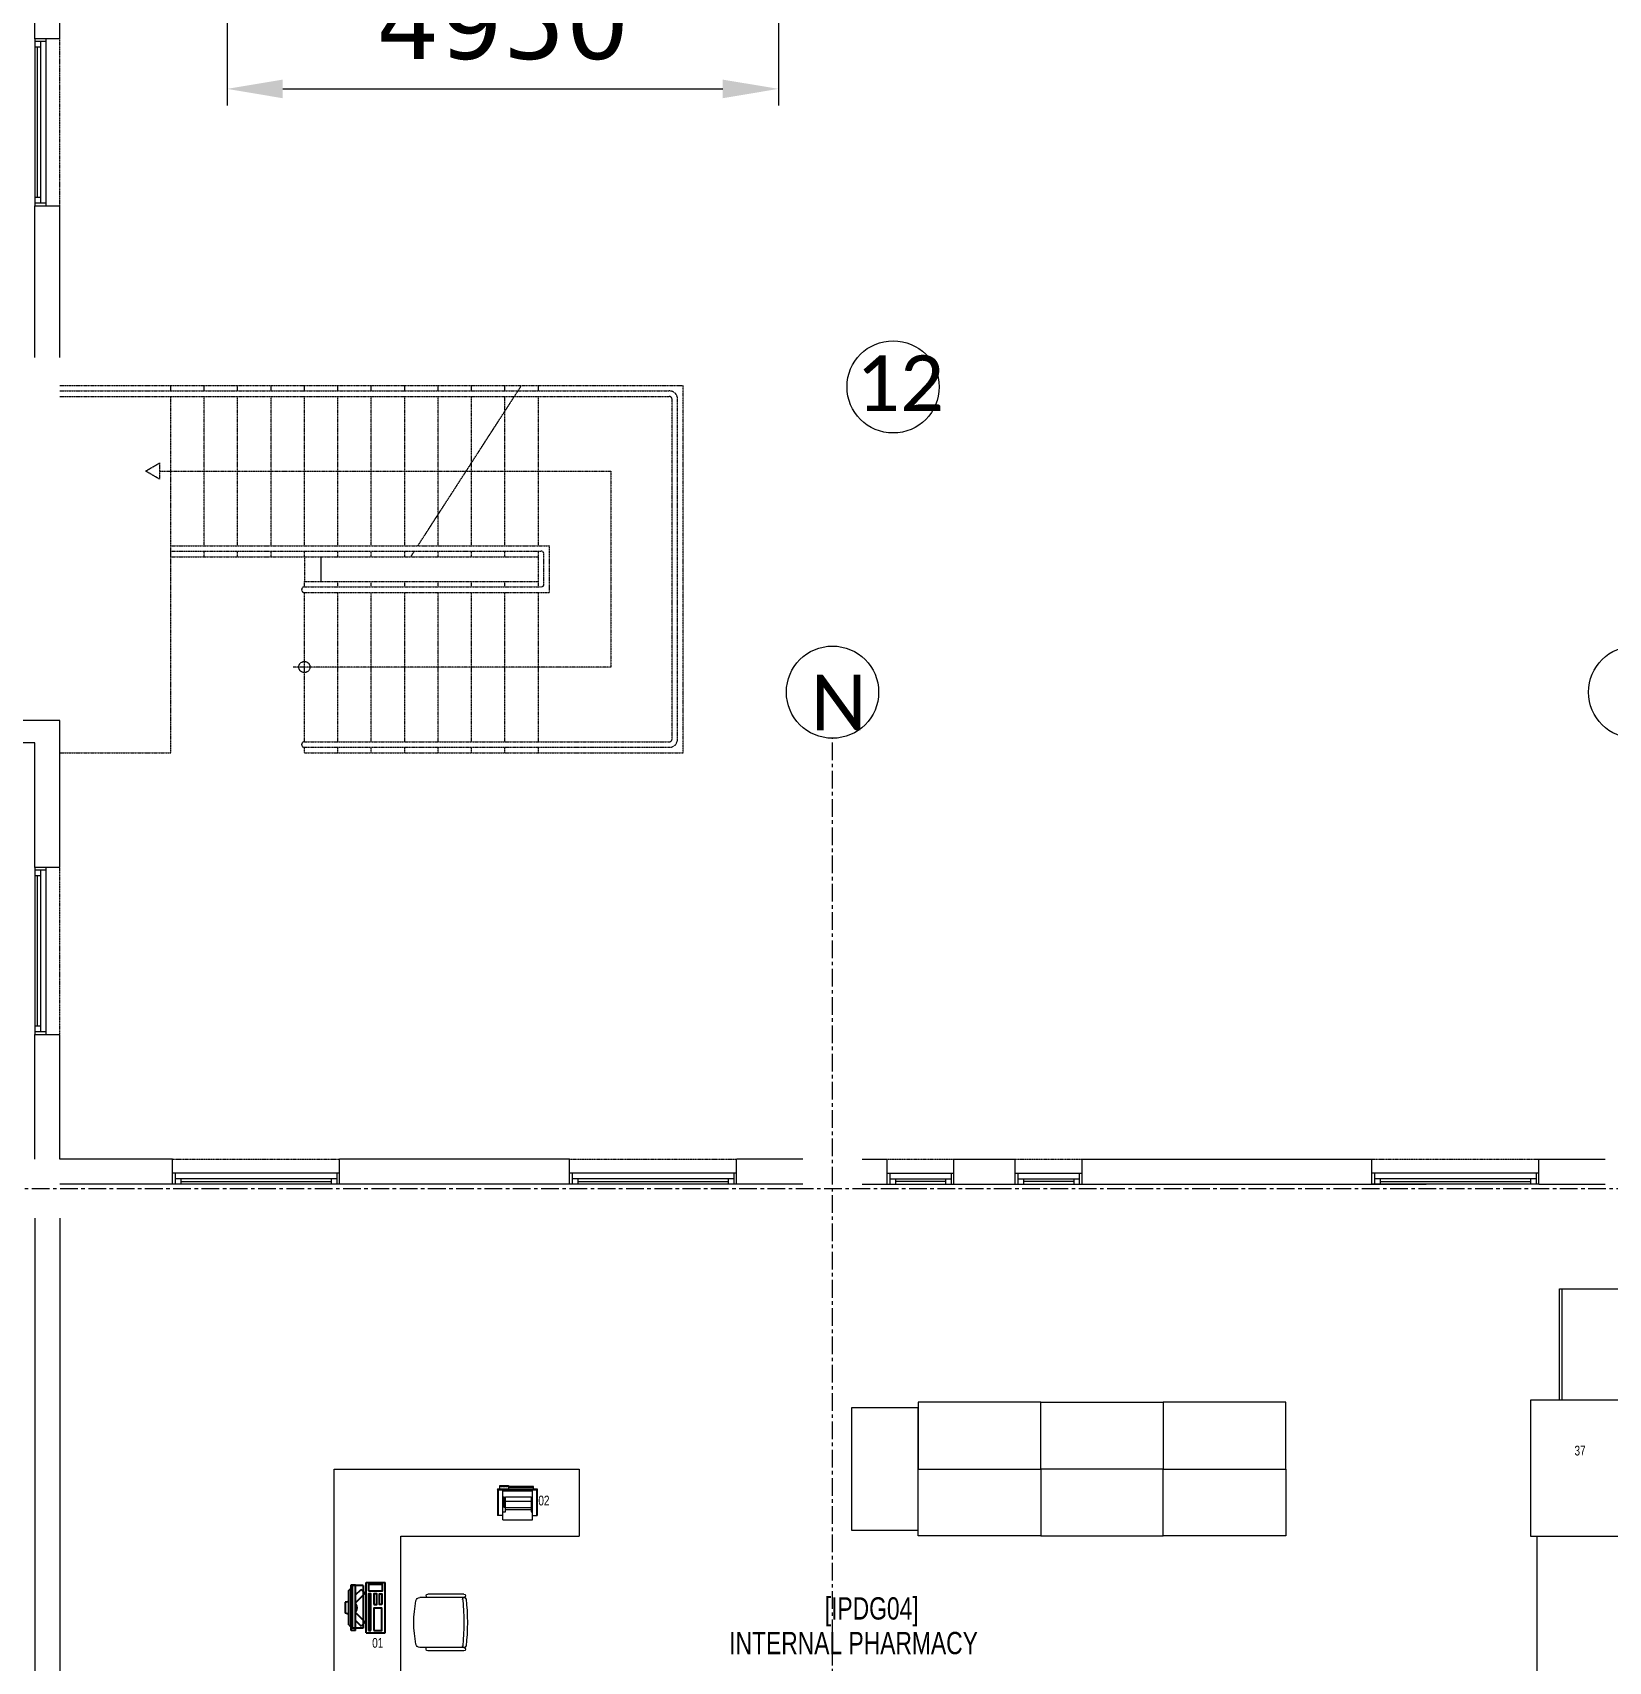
# Model space of a CAD drawing. Header units: millimetres. Extents: x 26027 to 581921, y 7230 to 233891.
# Drawn here: x 538969 to 553113, y 138102 to 152726 of the extents above; entities that cross this region are included whole.
import ezdxf

# ---------------------------------------------------------------- set-up
doc = ezdxf.new("R2010")
doc.units = ezdxf.units.MM
doc.header["$LTSCALE"] = 5
doc.linetypes.add('CENTER', pattern=[50.8, 31.75, -6.35, 6.35, -6.35])
doc.linetypes.add('HIDDEN2', pattern=[0.1875, 0.125, -0.0625])
for name, color, linetype, lineweight in [('72_EGR_BASE_TEXT', 7, 'Continuous', 5), ('Aluminum', 7, 'Continuous', 5), ('AxisBalloons_2', 7, 'Continuous', 0), ('Dims', 6, 'Continuous', 5), ('Medical Equipment and Furniture', 163, 'Continuous', 0), ('Medical Equipment and Furniture1', 163, 'Continuous', 5), ('Proj', 7, 'HIDDEN2', 5), ('Text', 9, 'Continuous', 5), ('Tiles', 252, 'Continuous', 5), ('Walls', 32, 'Continuous', 5)]:
    doc.layers.add(name, color=color, linetype=linetype, lineweight=lineweight)
doc.layers.add('axes', color=9, linetype='Continuous')
doc.layers.add('GE-ARCHITECTURAL_ELEMENTS', color=8, linetype='Continuous')
doc.styles.add('Dimension', font='verdana.ttf')
doc.styles.get("Standard").update_dxf_attribs({"font": 'calibri.ttf'})
doc.styles.add('X3G_ENTITY_257CFD', font='swisscl.ttf', dxfattribs={"height": 200})
doc.styles.add('X3G_ENTITY_2587EA', font='swisscl.ttf', dxfattribs={"height": 200})
doc.dimstyles.new('D500', dxfattribs={"dimtxt": 650, "dimasz": 500, "dimexe": 150, "dimexo": 100, "dimgap": 250, "dimtad": 1, "dimdec": 0, "dimtxsty": 'Dimension', "dimcen": 100, "dimdle": 150, "dimclrd": 250, "dimclre": 250, "dimclrt": 7, "dimadec": 0, "dimazin": 0, "dimtfac": 1, "dimtdec": 0, "dimtmove": 0, "dimatfit": 3, "dimfxl": 1, "dimlwd": 5, "dimlwe": 5, "dimarcsym": 0})

# ---------------------------------------------------------------- blocks, each defined once
blk = doc.blocks.new('GF21016-P')
at = {"color": 0, "extrusion": (-1.24384e-09, -1.20261e-09, -1)}
for p, q in [((-0.017, 0.018), (-0.017, 0.343)), ((-0.002, 0.358), (0.013, 0.358)), ((0.013, 0.018), (0.013, 0.414)), ((0.463, 0.018), (0.463, 0.414)), ((0.478, 0.358), (0.463, 0.358)), ((0.493, 0.018), (0.493, 0.343)), ((0.478, 0.003), (0.478, 0.003))]:
    blk.add_line(p, q, dxfattribs=at)
for centre, radius, start, end in [((-0.048, 0.414), 0.035, 0, 80.6557), ((-0.238, -0.536), 1.004, 78.7568, 101.2432), ((-0.428, 0.414), 0.035, 99.3443, 180), ((0.002, 0.343), 0.015, 0, 90), ((-0.478, 0.343), 0.015, 90, 180), ((0.002, 0.018), 0.015, 270, 0), ((0.002, 0.018), 0.015, 180, 270), ((-0.028, 0.015), 0.015, 284.3864, 95.5209), ((-0.238, 1.873), 1.886, 263.5119, 276.4881), ((-0.238, 1.893), 1.875, 263.6341, 276.3659), ((-0.447, 0.015), 0.015, 84.4791, 255.6136), ((-0.478, 0.018), 0.015, 270, 0), ((-0.478, 0.018), 0.015, 180, 270)]:
    blk.add_arc(centre, radius, start, end, dxfattribs=at)
blk = doc.blocks.new('ITPPLT2C-P')
at = {"color": 0}
for p, q in [((0, 0), (0, -0.226)), ((0.025, 0), (0, 0)), ((0.014, 0), (0.014, -0.226)), ((0.025, 0), (0.014, 0)), ((0.023, 0.032), (0.262, 0.032)), ((0.03, 0.026), (0.023, 0.032)), ((0.023, 0), (0.023, 0.032)), ((0.025, -0.226), (0.025, 0)), ((0.03, -0.318), (0.03, 0.026)), ((0.03, 0.026), (0.262, 0.026)), ((0.262, -0.01), (0.262, 0.032)), ((0.04, -0.277), (0.04, -0.01)), ((0.3, -0.01), (0.04, -0.01)), ((0.094, -0.251), (0.094, -0.022)), ((0.094, -0.022), (0.227, -0.022)), ((0.132, -0.251), (0.132, -0.022)), ((0.189, -0.251), (0.189, -0.022)), ((0.208, -0.251), (0.208, -0.022)), ((0.227, -0.022), (0.227, -0.01)), ((0.3, -0.277), (0.3, -0.01)), ((-0.009, -0.226), (0.027, -0.226)), ((-0.009, -0.226), (0.024, -0.226)), ((-0.009, -0.302), (-0.009, -0.226)), ((-0.009, -0.302), (-0.009, -0.226)), ((0, -0.226), (0.025, -0.226)), ((0.002, -0.249), (0.002, -0.233)), ((0.002, -0.233), (0.004, -0.233)), ((0.004, -0.249), (0.002, -0.249)), ((0.002, -0.272), (0.002, -0.256)), ((0.002, -0.256), (0.004, -0.256)), ((0.004, -0.272), (0.002, -0.272)), ((0.002, -0.295), (0.002, -0.279)), ((0.002, -0.279), (0.004, -0.279)), ((0.004, -0.233), (0.004, -0.249)), ((0.004, -0.256), (0.004, -0.272)), ((0.004, -0.279), (0.004, -0.295)), ((0.014, -0.226), (0.025, -0.226)), ((0.024, -0.226), (0.024, -0.302)), ((0.027, -0.226), (0.027, -0.302)), ((0.3, -0.277), (0.04, -0.277)), ((0.227, -0.251), (0.094, -0.251)), ((0.095, -0.27), (0.095, -0.264)), ((0.095, -0.264), (0.139, -0.264)), ((0.146, -0.27), (0.095, -0.27)), ((0.139, -0.258), (0.19, -0.258)), ((0.139, -0.264), (0.139, -0.258)), ((0.19, -0.264), (0.146, -0.264)), ((0.146, -0.264), (0.146, -0.27)), ((0.19, -0.258), (0.19, -0.264)), ((0.227, -0.277), (0.227, -0.251)), ((0.262, -0.277), (0.262, -0.325)), ((0.027, -0.302), (-0.009, -0.302)), ((0.024, -0.302), (-0.009, -0.302)), ((0.004, -0.295), (0.002, -0.295)), ((0.023, -0.325), (0.023, -0.302)), ((0.03, -0.318), (0.023, -0.325)), ((0.023, -0.325), (0.262, -0.325)), ((0.03, -0.318), (0.262, -0.318))]:
    blk.add_line(p, q, dxfattribs=at)
blk = doc.blocks.new('ITCWLS1-P')
at = {"layer": 'GE-ARCHITECTURAL_ELEMENTS'}
for p, q in [((-0.17, 0.45), (-0.17, 0)), ((-0.17, 0.45), (0, 0.45)), ((0, 0.45), (0, 0)), ((-0.325, 0.38, 0), (-0.305, 0.4, 0)), ((-0.325, 0.38, 0), (-0.325, 0.07, 0)), ((-0.265, 0.43, 0), (-0.305, 0.43, 0)), ((-0.305, 0.43, 0), (-0.305, 0.02, 0)), ((-0.197, 0.409), (-0.295, 0.409)), ((-0.295, 0.026), (-0.295, 0.409)), ((-0.265, 0.43, 0), (-0.265, 0.02, 0)), ((-0.197, 0.026), (-0.197, 0.409)), ((-0.15, 0.43), (-0.129, 0.43)), ((-0.129, 0.43), (-0.129, 0.409)), ((-0.35, 0.275), (-0.36, 0.275)), ((-0.36, 0.175), (-0.36, 0.275)), ((-0.35, 0.175), (-0.36, 0.175)), ((-0.325, 0.07, 0), (-0.305, 0.05, 0)), ((-0.305, 0.02, 0), (-0.265, 0.02, 0)), ((-0.197, 0.026), (-0.295, 0.026)), ((-0.17, 0), (0, 0))]:
    blk.add_line(p, q, dxfattribs=at)
at = {"layer": 'GE-ARCHITECTURAL_ELEMENTS', "extrusion": (2.48281e-10, 3.18408e-10, -1)}
for p, q in [((-0.265, 0.34), (-0.214, 0.39)), ((-0.265, 0.269), (-0.179, 0.355)), ((-0.179, 0.355), (-0.214, 0.39))]:
    blk.add_line(p, q, dxfattribs=at)
at = {"layer": 'GE-ARCHITECTURAL_ELEMENTS', "extrusion": (2.48281e-10, -3.18408e-10, -1)}
for p, q in [((-0.265, 0.181), (-0.179, 0.095)), ((-0.265, 0.11), (-0.214, 0.06)), ((-0.179, 0.095), (-0.214, 0.06))]:
    blk.add_line(p, q, dxfattribs=at)
at = {"layer": 'GE-ARCHITECTURAL_ELEMENTS'}
for points in [[(-0.129, 0.409), (-0.129, 0.1), (-0.15, 0.1), (-0.15, 0.43)], [(-0.15, 0.1), (-0.15, 0.1), (-0.15, 0.1), (-0.15, 0.1), (-0.15, 0.1), (-0.15, 0.1), (-0.15, 0.1), (-0.15, 0.1), (-0.15, 0.1)], [(-0.15, 0.1), (-0.15, 0.1), (-0.15, 0.1), (-0.15, 0.1), (-0.15, 0.1), (-0.15, 0.1), (-0.15, 0.1), (-0.15, 0.1), (-0.15, 0.1), (-0.15, 0.1), (-0.15, 0.1), (-0.15, 0.1), (-0.15, 0.1), (-0.15, 0.1), (-0.15, 0.1), (-0.15, 0.1), (-0.15, 0.1), (-0.15, 0.1)], [(-0.15, 0.1), (-0.15, 0.1), (-0.15, 0.1), (-0.15, 0.1), (-0.15, 0.1), (-0.15, 0.1), (-0.15, 0.1), (-0.15, 0.1), (-0.15, 0.1), (-0.15, 0.1)], [(-0.15, 0.1), (-0.15, 0.1), (-0.15, 0.1), (-0.15, 0.1), (-0.15, 0.1), (-0.15, 0.1), (-0.15, 0.1)], [(-0.15, 0.1), (-0.15, 0.1), (-0.15, 0.1), (-0.15, 0.1), (-0.15, 0.1), (-0.15, 0.1), (-0.15, 0.1), (-0.15, 0.1), (-0.15, 0.1), (-0.15, 0.1)], [(-0.15, 0.1), (-0.15, 0.1), (-0.15, 0.1), (-0.15, 0.1), (-0.15, 0.1), (-0.15, 0.1), (-0.15, 0.1), (-0.15, 0.1), (-0.15, 0.1), (-0.15, 0.1), (-0.15, 0.1), (-0.15, 0.1), (-0.15, 0.1), (-0.15, 0.1), (-0.15, 0.1)], [(-0.15, 0.1), (-0.15, 0.1), (-0.15, 0.1), (-0.15, 0.1), (-0.15, 0.1), (-0.15, 0.1), (-0.15, 0.1), (-0.15, 0.1), (-0.15, 0.1), (-0.15, 0.1)], [(-0.15, 0.1), (-0.15, 0.1), (-0.15, 0.1), (-0.15, 0.1), (-0.15, 0.1), (-0.15, 0.1), (-0.15, 0.1), (-0.15, 0.1), (-0.15, 0.1), (-0.15, 0.1)], [(-0.15, 0.1), (-0.15, 0.1), (-0.15, 0.1), (-0.15, 0.1), (-0.15, 0.1), (-0.15, 0.1), (-0.15, 0.1), (-0.15, 0.1), (-0.15, 0.1), (-0.15, 0.1), (-0.15, 0.1), (-0.15, 0.1), (-0.15, 0.1), (-0.15, 0.1), (-0.15, 0.1), (-0.15, 0.1), (-0.15, 0.1), (-0.15, 0.1), (-0.15, 0.1), (-0.15, 0.1), (-0.15, 0.1), (-0.15, 0.1), (-0.15, 0.1), (-0.15, 0.1), (-0.15, 0.1), (-0.15, 0.1), (-0.15, 0.1), (-0.15, 0.1), (-0.15, 0.1), (-0.15, 0.1), (-0.15, 0.1), (-0.15, 0.1), (-0.15, 0.1), (-0.15, 0.1), (-0.15, 0.1), (-0.15, 0.1), (-0.15, 0.1), (-0.15, 0.1), (-0.15, 0.1), (-0.15, 0.1), (-0.15, 0.1), (-0.15, 0.1), (-0.15, 0.1), (-0.15, 0.1), (-0.15, 0.1), (-0.15, 0.1), (-0.15, 0.1), (-0.15, 0.1), (-0.15, 0.1), (-0.15, 0.1), (-0.15, 0.1), (-0.15, 0.1), (-0.15, 0.1), (-0.15, 0.1)], [(-0.15, 0.1), (-0.15, 0.1), (-0.15, 0.1), (-0.15, 0.1), (-0.15, 0.1), (-0.15, 0.1), (-0.15, 0.1), (-0.15, 0.1), (-0.15, 0.1), (-0.15, 0.1), (-0.15, 0.1), (-0.15, 0.1), (-0.15, 0.1), (-0.15, 0.1), (-0.15, 0.1), (-0.15, 0.1), (-0.15, 0.1), (-0.15, 0.1), (-0.15, 0.1), (-0.15, 0.1), (-0.15, 0.1), (-0.15, 0.1), (-0.15, 0.1), (-0.15, 0.1), (-0.15, 0.1), (-0.15, 0.1), (-0.15, 0.1), (-0.15, 0.1), (-0.15, 0.1), (-0.15, 0.1), (-0.15, 0.1), (-0.15, 0.1), (-0.15, 0.1), (-0.15, 0.1), (-0.15, 0.1), (-0.15, 0.1), (-0.15, 0.1), (-0.15, 0.1), (-0.15, 0.1), (-0.15, 0.1), (-0.15, 0.1), (-0.15, 0.1), (-0.15, 0.1), (-0.15, 0.1), (-0.15, 0.1), (-0.15, 0.1), (-0.15, 0.1), (-0.15, 0.1), (-0.15, 0.1), (-0.15, 0.1), (-0.15, 0.1), (-0.15, 0.1), (-0.15, 0.1), (-0.15, 0.1), (-0.15, 0.1), (-0.15, 0.1), (-0.15, 0.1), (-0.15, 0.1), (-0.15, 0.1), (-0.15, 0.1), (-0.15, 0.1), (-0.15, 0.1), (-0.15, 0.1), (-0.15, 0.1), (-0.15, 0.1), (-0.15, 0.1), (-0.15, 0.1), (-0.15, 0.1), (-0.15, 0.1), (-0.15, 0.1), (-0.15, 0.1), (-0.15, 0.1), (-0.15, 0.1), (-0.15, 0.1), (-0.15, 0.1), (-0.15, 0.1), (-0.15, 0.1), (-0.15, 0.1), (-0.15, 0.1), (-0.15, 0.1), (-0.15, 0.1), (-0.15, 0.1), (-0.15, 0.1), (-0.15, 0.1), (-0.15, 0.1), (-0.15, 0.1), (-0.15, 0.1), (-0.15, 0.1), (-0.15, 0.1)], [(-0.15, 0.1), (-0.15, 0.1), (-0.15, 0.1), (-0.15, 0.1), (-0.15, 0.1), (-0.15, 0.1), (-0.15, 0.1), (-0.15, 0.1), (-0.15, 0.1), (-0.15, 0.1), (-0.15, 0.1), (-0.15, 0.1)], [(-0.15, 0.1), (-0.15, 0.1), (-0.15, 0.1), (-0.15, 0.1), (-0.15, 0.1), (-0.15, 0.1), (-0.15, 0.1)], [(-0.15, 0.1), (-0.15, 0.1), (-0.15, 0.1), (-0.15, 0.1), (-0.15, 0.1), (-0.15, 0.1), (-0.15, 0.1), (-0.15, 0.1), (-0.15, 0.1), (-0.15, 0.1), (-0.15, 0.1), (-0.15, 0.1), (-0.15, 0.1), (-0.15, 0.1), (-0.15, 0.1), (-0.15, 0.1), (-0.15, 0.1)], [(-0.15, 0.1), (-0.15, 0.1), (-0.15, 0.1), (-0.15, 0.1), (-0.15, 0.1), (-0.15, 0.1), (-0.15, 0.1), (-0.15, 0.1), (-0.15, 0.1), (-0.15, 0.1), (-0.15, 0.1), (-0.15, 0.1), (-0.15, 0.1), (-0.15, 0.1), (-0.15, 0.1), (-0.15, 0.1), (-0.15, 0.1), (-0.15, 0.1), (-0.15, 0.1), (-0.15, 0.1), (-0.15, 0.1), (-0.15, 0.1), (-0.15, 0.1), (-0.15, 0.1), (-0.15, 0.1), (-0.15, 0.1), (-0.15, 0.1), (-0.15, 0.1), (-0.15, 0.1), (-0.15, 0.1), (-0.15, 0.1), (-0.15, 0.1), (-0.15, 0.1), (-0.15, 0.1), (-0.15, 0.1), (-0.15, 0.1), (-0.15, 0.1), (-0.15, 0.1), (-0.15, 0.1), (-0.15, 0.1), (-0.15, 0.1), (-0.15, 0.1), (-0.15, 0.1), (-0.15, 0.1), (-0.15, 0.1), (-0.15, 0.1), (-0.15, 0.1), (-0.15, 0.1), (-0.15, 0.1), (-0.15, 0.1), (-0.15, 0.1), (-0.15, 0.1), (-0.15, 0.1), (-0.15, 0.1), (-0.15, 0.1), (-0.15, 0.1), (-0.15, 0.1), (-0.15, 0.1), (-0.15, 0.1), (-0.15, 0.1), (-0.15, 0.1), (-0.15, 0.1), (-0.15, 0.1), (-0.15, 0.1), (-0.15, 0.1), (-0.15, 0.1), (-0.15, 0.1), (-0.15, 0.1), (-0.15, 0.1), (-0.15, 0.1), (-0.15, 0.1), (-0.15, 0.1), (-0.15, 0.1), (-0.15, 0.1), (-0.15, 0.1), (-0.15, 0.1), (-0.15, 0.1), (-0.15, 0.1), (-0.15, 0.1), (-0.15, 0.1), (-0.15, 0.1), (-0.15, 0.1), (-0.15, 0.1), (-0.15, 0.1), (-0.15, 0.1), (-0.15, 0.1), (-0.15, 0.1), (-0.15, 0.1), (-0.15, 0.1), (-0.15, 0.1), (-0.15, 0.1), (-0.15, 0.1), (-0.15, 0.1), (-0.15, 0.1), (-0.15, 0.1), (-0.15, 0.1), (-0.15, 0.1), (-0.15, 0.1), (-0.15, 0.1), (-0.15, 0.1), (-0.15, 0.1), (-0.15, 0.1), (-0.15, 0.1), (-0.15, 0.1), (-0.15, 0.1), (-0.15, 0.1), (-0.15, 0.1), (-0.15, 0.1), (-0.15, 0.1), (-0.15, 0.1), (-0.15, 0.1)], [(-0.15, 0.1), (-0.15, 0.1), (-0.15, 0.1), (-0.15, 0.1), (-0.15, 0.1), (-0.15, 0.1), (-0.15, 0.1), (-0.15, 0.1)]]:
    blk.add_lwpolyline(points, dxfattribs=at)
for points in [[(-0.102, 0.43), (-0.03, 0.43), (-0.03, 0.229), (-0.102, 0.229)], [(-0.102, 0.195), (-0.075, 0.195), (-0.075, 0.1), (-0.102, 0.1)], [(-0.03, 0.195), (-0.051, 0.195), (-0.051, 0.1), (-0.03, 0.1)], [(-0.15, 0.1), (-0.15, 0.1), (-0.15, 0.1), (-0.15, 0.1), (-0.15, 0.1), (-0.15, 0.1), (-0.15, 0.1), (-0.15, 0.1), (-0.15, 0.1), (-0.15, 0.1), (-0.15, 0.1), (-0.15, 0.1), (-0.15, 0.1), (-0.15, 0.1), (-0.15, 0.1), (-0.15, 0.1), (-0.15, 0.1), (-0.15, 0.1), (-0.15, 0.1), (-0.15, 0.1), (-0.15, 0.1), (-0.15, 0.1), (-0.15, 0.1), (-0.15, 0.1), (-0.15, 0.1), (-0.15, 0.1), (-0.15, 0.1), (-0.15, 0.1), (-0.15, 0.1), (-0.15, 0.1), (-0.15, 0.1), (-0.15, 0.1), (-0.15, 0.1), (-0.15, 0.1), (-0.15, 0.1), (-0.15, 0.1), (-0.15, 0.1), (-0.15, 0.1), (-0.15, 0.1), (-0.15, 0.1), (-0.15, 0.1), (-0.15, 0.1), (-0.15, 0.1), (-0.15, 0.1), (-0.15, 0.1), (-0.15, 0.1), (-0.15, 0.1), (-0.15, 0.1), (-0.15, 0.1), (-0.15, 0.1), (-0.15, 0.1), (-0.15, 0.1), (-0.15, 0.1), (-0.15, 0.1), (-0.15, 0.1), (-0.15, 0.1), (-0.15, 0.1), (-0.15, 0.1), (-0.15, 0.1), (-0.15, 0.1), (-0.15, 0.1), (-0.15, 0.1), (-0.15, 0.1), (-0.15, 0.1), (-0.15, 0.1), (-0.15, 0.1), (-0.15, 0.1), (-0.15, 0.1), (-0.15, 0.1), (-0.15, 0.1), (-0.15, 0.1), (-0.15, 0.1), (-0.15, 0.1), (-0.15, 0.1), (-0.15, 0.1), (-0.15, 0.1), (-0.15, 0.1), (-0.15, 0.1), (-0.15, 0.1), (-0.15, 0.1), (-0.15, 0.1), (-0.15, 0.1), (-0.15, 0.1), (-0.15, 0.1), (-0.15, 0.1), (-0.15, 0.1), (-0.15, 0.1), (-0.15, 0.1), (-0.15, 0.1), (-0.15, 0.1), (-0.15, 0.1), (-0.15, 0.1), (-0.15, 0.1), (-0.15, 0.1), (-0.15, 0.1), (-0.15, 0.1), (-0.15, 0.1), (-0.15, 0.1), (-0.15, 0.1), (-0.15, 0.1), (-0.15, 0.1), (-0.15, 0.1), (-0.15, 0.1), (-0.15, 0.1), (-0.15, 0.1), (-0.15, 0.1), (-0.15, 0.1), (-0.15, 0.1), (-0.15, 0.1), (-0.15, 0.1), (-0.15, 0.1), (-0.15, 0.1), (-0.15, 0.1), (-0.15, 0.1), (-0.15, 0.1), (-0.15, 0.1), (-0.15, 0.1), (-0.15, 0.1), (-0.15, 0.1), (-0.15, 0.1), (-0.15, 0.1), (-0.15, 0.1), (-0.15, 0.1), (-0.15, 0.1), (-0.15, 0.1), (-0.15, 0.1), (-0.15, 0.1), (-0.15, 0.1), (-0.15, 0.1), (-0.15, 0.1), (-0.15, 0.1), (-0.15, 0.1), (-0.15, 0.1), (-0.15, 0.1), (-0.15, 0.1), (-0.15, 0.1), (-0.15, 0.1), (-0.15, 0.1), (-0.15, 0.1), (-0.15, 0.1), (-0.15, 0.1), (-0.15, 0.1), (-0.15, 0.1), (-0.15, 0.1), (-0.15, 0.1), (-0.15, 0.1), (-0.15, 0.1), (-0.15, 0.1), (-0.15, 0.1), (-0.15, 0.1), (-0.15, 0.1), (-0.15, 0.1), (-0.15, 0.1), (-0.15, 0.1), (-0.15, 0.1), (-0.15, 0.1), (-0.15, 0.1), (-0.15, 0.1), (-0.15, 0.1), (-0.15, 0.1), (-0.15, 0.1), (-0.15, 0.1), (-0.15, 0.1), (-0.15, 0.1), (-0.15, 0.1), (-0.15, 0.1), (-0.15, 0.1), (-0.15, 0.1), (-0.15, 0.1), (-0.15, 0.1), (-0.15, 0.1), (-0.15, 0.1), (-0.15, 0.1), (-0.15, 0.1), (-0.15, 0.1), (-0.15, 0.1), (-0.15, 0.1), (-0.15, 0.1), (-0.15, 0.1), (-0.15, 0.1), (-0.15, 0.1), (-0.15, 0.1), (-0.15, 0.1), (-0.15, 0.1), (-0.15, 0.1), (-0.15, 0.1), (-0.15, 0.1), (-0.15, 0.1), (-0.15, 0.1), (-0.15, 0.1), (-0.15, 0.1), (-0.15, 0.1), (-0.15, 0.1), (-0.15, 0.1), (-0.15, 0.1), (-0.15, 0.1), (-0.15, 0.1), (-0.15, 0.1), (-0.15, 0.1), (-0.15, 0.1), (-0.15, 0.1), (-0.15, 0.1), (-0.15, 0.1), (-0.15, 0.1), (-0.15, 0.1), (-0.15, 0.1), (-0.15, 0.1), (-0.15, 0.1), (-0.15, 0.1), (-0.15, 0.1), (-0.15, 0.1), (-0.15, 0.1), (-0.15, 0.1), (-0.15, 0.1), (-0.15, 0.1), (-0.15, 0.1), (-0.15, 0.1), (-0.15, 0.1), (-0.15, 0.1), (-0.15, 0.1), (-0.15, 0.1), (-0.15, 0.1), (-0.15, 0.1), (-0.15, 0.1), (-0.15, 0.1), (-0.15, 0.1), (-0.15, 0.1), (-0.15, 0.1), (-0.15, 0.1), (-0.15, 0.1), (-0.15, 0.1), (-0.15, 0.1), (-0.15, 0.1), (-0.15, 0.1), (-0.15, 0.1), (-0.15, 0.1), (-0.15, 0.1), (-0.15, 0.1), (-0.15, 0.1), (-0.15, 0.1), (-0.15, 0.1), (-0.15, 0.1), (-0.15, 0.1), (-0.15, 0.1), (-0.15, 0.1), (-0.15, 0.1), (-0.15, 0.1), (-0.15, 0.1), (-0.15, 0.1), (-0.15, 0.1), (-0.15, 0.1), (-0.15, 0.1), (-0.15, 0.1), (-0.15, 0.1), (-0.15, 0.1), (-0.15, 0.1), (-0.15, 0.1), (-0.15, 0.1), (-0.15, 0.1), (-0.15, 0.1), (-0.15, 0.1), (-0.15, 0.1), (-0.15, 0.1), (-0.15, 0.1), (-0.15, 0.1), (-0.15, 0.1), (-0.15, 0.1), (-0.15, 0.1), (-0.15, 0.1), (-0.15, 0.1), (-0.15, 0.1), (-0.15, 0.1), (-0.15, 0.1), (-0.15, 0.1), (-0.15, 0.1), (-0.15, 0.1), (-0.15, 0.1)], [(-0.15, 0.1), (-0.15, 0.1), (-0.15, 0.1), (-0.15, 0.1), (-0.15, 0.1), (-0.15, 0.1), (-0.15, 0.1), (-0.15, 0.1), (-0.15, 0.1), (-0.15, 0.1), (-0.15, 0.1), (-0.15, 0.1), (-0.15, 0.1), (-0.15, 0.1), (-0.15, 0.1), (-0.15, 0.1), (-0.15, 0.1), (-0.15, 0.1), (-0.15, 0.1), (-0.15, 0.1), (-0.15, 0.1), (-0.15, 0.1), (-0.15, 0.1), (-0.15, 0.1), (-0.15, 0.1), (-0.15, 0.1), (-0.15, 0.1), (-0.15, 0.1), (-0.15, 0.1), (-0.15, 0.1), (-0.15, 0.1), (-0.15, 0.1), (-0.15, 0.1), (-0.15, 0.1), (-0.15, 0.1), (-0.15, 0.1), (-0.15, 0.1), (-0.15, 0.1), (-0.15, 0.1), (-0.15, 0.1), (-0.15, 0.1), (-0.15, 0.1), (-0.15, 0.1), (-0.15, 0.1), (-0.15, 0.1), (-0.15, 0.1), (-0.15, 0.1), (-0.15, 0.1), (-0.15, 0.1), (-0.15, 0.1), (-0.15, 0.1), (-0.15, 0.1), (-0.15, 0.1), (-0.15, 0.1), (-0.15, 0.1), (-0.15, 0.1), (-0.15, 0.1), (-0.15, 0.1), (-0.15, 0.1), (-0.15, 0.1), (-0.15, 0.1), (-0.15, 0.1), (-0.15, 0.1), (-0.15, 0.1), (-0.15, 0.1), (-0.15, 0.1), (-0.15, 0.1), (-0.15, 0.1), (-0.15, 0.1), (-0.15, 0.1), (-0.15, 0.1), (-0.15, 0.1), (-0.15, 0.1), (-0.15, 0.1), (-0.15, 0.1), (-0.15, 0.1), (-0.15, 0.1), (-0.15, 0.1), (-0.15, 0.1), (-0.15, 0.1), (-0.15, 0.1), (-0.15, 0.1), (-0.15, 0.1), (-0.15, 0.1), (-0.15, 0.1), (-0.15, 0.1), (-0.15, 0.1), (-0.15, 0.1), (-0.15, 0.1), (-0.15, 0.1), (-0.15, 0.1), (-0.15, 0.1), (-0.15, 0.1), (-0.15, 0.1), (-0.15, 0.1), (-0.15, 0.1), (-0.15, 0.1), (-0.15, 0.1), (-0.15, 0.1), (-0.15, 0.1), (-0.15, 0.1), (-0.15, 0.1), (-0.15, 0.1), (-0.15, 0.1), (-0.15, 0.1), (-0.15, 0.1), (-0.15, 0.1), (-0.15, 0.1), (-0.15, 0.1), (-0.15, 0.1), (-0.15, 0.1), (-0.15, 0.1), (-0.15, 0.1), (-0.15, 0.1), (-0.15, 0.1), (-0.15, 0.1), (-0.15, 0.1), (-0.15, 0.1), (-0.15, 0.1), (-0.15, 0.1), (-0.15, 0.1), (-0.15, 0.1), (-0.15, 0.1), (-0.15, 0.1), (-0.15, 0.1), (-0.15, 0.1), (-0.15, 0.1), (-0.15, 0.1), (-0.15, 0.1), (-0.15, 0.1), (-0.15, 0.1), (-0.15, 0.1), (-0.15, 0.1), (-0.15, 0.1), (-0.15, 0.1), (-0.15, 0.1), (-0.15, 0.1), (-0.15, 0.1), (-0.15, 0.1), (-0.15, 0.1), (-0.15, 0.1), (-0.15, 0.1), (-0.15, 0.1), (-0.15, 0.1), (-0.15, 0.1), (-0.15, 0.1), (-0.15, 0.1), (-0.15, 0.1), (-0.15, 0.1), (-0.15, 0.1), (-0.15, 0.1), (-0.15, 0.1), (-0.15, 0.1), (-0.15, 0.1), (-0.15, 0.1), (-0.15, 0.1), (-0.15, 0.1), (-0.15, 0.1), (-0.15, 0.1), (-0.15, 0.1), (-0.15, 0.1), (-0.15, 0.1), (-0.15, 0.1), (-0.15, 0.1), (-0.15, 0.1), (-0.15, 0.1), (-0.15, 0.1), (-0.15, 0.1), (-0.15, 0.1), (-0.15, 0.1), (-0.15, 0.1), (-0.15, 0.1), (-0.15, 0.1), (-0.15, 0.1), (-0.15, 0.1), (-0.15, 0.1), (-0.15, 0.1), (-0.15, 0.1), (-0.15, 0.1), (-0.15, 0.1), (-0.15, 0.1), (-0.15, 0.1), (-0.15, 0.1), (-0.15, 0.1), (-0.15, 0.1), (-0.15, 0.1), (-0.15, 0.1), (-0.15, 0.1), (-0.15, 0.1), (-0.15, 0.1), (-0.15, 0.1), (-0.15, 0.1), (-0.15, 0.1), (-0.15, 0.1), (-0.15, 0.1), (-0.15, 0.1), (-0.15, 0.1), (-0.15, 0.1), (-0.15, 0.1), (-0.15, 0.1), (-0.15, 0.1), (-0.15, 0.1), (-0.15, 0.1), (-0.15, 0.1), (-0.15, 0.1), (-0.15, 0.1), (-0.15, 0.1), (-0.15, 0.1), (-0.15, 0.1), (-0.15, 0.1), (-0.15, 0.1), (-0.15, 0.1), (-0.15, 0.1), (-0.15, 0.1)], [(-0.15, 0.1), (-0.15, 0.1), (-0.15, 0.1), (-0.15, 0.1), (-0.15, 0.1), (-0.15, 0.1), (-0.15, 0.1), (-0.15, 0.1), (-0.15, 0.1), (-0.15, 0.1), (-0.15, 0.1), (-0.15, 0.1), (-0.15, 0.1), (-0.15, 0.1), (-0.15, 0.1), (-0.15, 0.1), (-0.15, 0.1), (-0.15, 0.1), (-0.15, 0.1), (-0.15, 0.1), (-0.15, 0.1), (-0.15, 0.1), (-0.15, 0.1), (-0.15, 0.1), (-0.15, 0.1), (-0.15, 0.1), (-0.15, 0.1), (-0.15, 0.1), (-0.15, 0.1), (-0.15, 0.1), (-0.15, 0.1), (-0.15, 0.1), (-0.15, 0.1), (-0.15, 0.1), (-0.15, 0.1), (-0.15, 0.1), (-0.15, 0.1), (-0.15, 0.1), (-0.15, 0.1), (-0.15, 0.1), (-0.15, 0.1), (-0.15, 0.1), (-0.15, 0.1), (-0.15, 0.1), (-0.15, 0.1), (-0.15, 0.1), (-0.15, 0.1), (-0.15, 0.1), (-0.15, 0.1), (-0.15, 0.1), (-0.15, 0.1), (-0.15, 0.1), (-0.15, 0.1), (-0.15, 0.1), (-0.15, 0.1), (-0.15, 0.1), (-0.15, 0.1), (-0.15, 0.1), (-0.15, 0.1), (-0.15, 0.1), (-0.15, 0.1), (-0.15, 0.1), (-0.15, 0.1), (-0.15, 0.1), (-0.15, 0.1), (-0.15, 0.1), (-0.15, 0.1), (-0.15, 0.1), (-0.15, 0.1), (-0.15, 0.1), (-0.15, 0.1), (-0.15, 0.1), (-0.15, 0.1), (-0.15, 0.1), (-0.15, 0.1), (-0.15, 0.1), (-0.15, 0.1), (-0.15, 0.1), (-0.15, 0.1), (-0.15, 0.1), (-0.15, 0.1), (-0.15, 0.1), (-0.15, 0.1), (-0.15, 0.1), (-0.15, 0.1), (-0.15, 0.1), (-0.15, 0.1), (-0.15, 0.1), (-0.15, 0.1), (-0.15, 0.1), (-0.15, 0.1), (-0.15, 0.1), (-0.15, 0.1), (-0.15, 0.1), (-0.15, 0.1), (-0.15, 0.1), (-0.15, 0.1), (-0.15, 0.1), (-0.15, 0.1), (-0.15, 0.1), (-0.15, 0.1), (-0.15, 0.1), (-0.15, 0.1), (-0.15, 0.1), (-0.15, 0.1), (-0.15, 0.1), (-0.15, 0.1), (-0.15, 0.1), (-0.15, 0.1), (-0.15, 0.1), (-0.15, 0.1), (-0.15, 0.1), (-0.15, 0.1), (-0.15, 0.1), (-0.15, 0.1), (-0.15, 0.1), (-0.15, 0.1), (-0.15, 0.1), (-0.15, 0.1), (-0.15, 0.1), (-0.15, 0.1), (-0.15, 0.1), (-0.15, 0.1), (-0.15, 0.1), (-0.15, 0.1), (-0.15, 0.1), (-0.15, 0.1), (-0.15, 0.1), (-0.15, 0.1), (-0.15, 0.1), (-0.15, 0.1), (-0.15, 0.1), (-0.15, 0.1), (-0.15, 0.1), (-0.15, 0.1), (-0.15, 0.1), (-0.15, 0.1), (-0.15, 0.1), (-0.15, 0.1), (-0.15, 0.1), (-0.15, 0.1), (-0.15, 0.1), (-0.15, 0.1), (-0.15, 0.1), (-0.15, 0.1), (-0.15, 0.1), (-0.15, 0.1), (-0.15, 0.1), (-0.15, 0.1), (-0.15, 0.1), (-0.15, 0.1), (-0.15, 0.1), (-0.15, 0.1), (-0.15, 0.1), (-0.15, 0.1), (-0.15, 0.1), (-0.15, 0.1), (-0.15, 0.1), (-0.15, 0.1), (-0.15, 0.1), (-0.15, 0.1), (-0.15, 0.1), (-0.15, 0.1), (-0.15, 0.1), (-0.15, 0.1), (-0.15, 0.1), (-0.15, 0.1), (-0.15, 0.1), (-0.15, 0.1), (-0.15, 0.1), (-0.15, 0.1), (-0.15, 0.1), (-0.15, 0.1), (-0.15, 0.1), (-0.15, 0.1), (-0.15, 0.1), (-0.15, 0.1), (-0.15, 0.1), (-0.15, 0.1), (-0.15, 0.1), (-0.15, 0.1), (-0.15, 0.1), (-0.15, 0.1), (-0.15, 0.1), (-0.15, 0.1), (-0.15, 0.1), (-0.15, 0.1), (-0.15, 0.1), (-0.15, 0.1), (-0.15, 0.1), (-0.15, 0.1), (-0.15, 0.1), (-0.15, 0.1), (-0.15, 0.1), (-0.15, 0.1), (-0.15, 0.1), (-0.15, 0.1), (-0.15, 0.1), (-0.15, 0.1), (-0.15, 0.1), (-0.15, 0.1), (-0.15, 0.1), (-0.15, 0.1), (-0.15, 0.1), (-0.15, 0.1), (-0.15, 0.1), (-0.15, 0.1), (-0.15, 0.1), (-0.15, 0.1), (-0.15, 0.1), (-0.15, 0.1), (-0.15, 0.1), (-0.15, 0.1), (-0.15, 0.1), (-0.15, 0.1), (-0.15, 0.1), (-0.15, 0.1), (-0.15, 0.1), (-0.15, 0.1)], [(-0.15, 0.073), (-0.024, 0.073), (-0.024, 0.018), (-0.15, 0.018)]]:
    blk.add_lwpolyline(points, close=True, dxfattribs=at)
for centre, radius, start, end in [((-0.35, 0.325), 0.05, 270, 300.3093), ((-0.35, 0.125), 0.05, 59.6907, 90), ((-0.309, 0.225), 0.0556, 321.9431, 38.0569)]:
    blk.add_arc(centre, radius, start, end, dxfattribs=at)
blk = doc.blocks.new('CUPBOARD - GLASS TOP - LOCKABLE - 200x100x60')
at = {"layer": 'Medical Equipment and Furniture1'}
blk.add_line((283.182, -205.007, 0), (284.182, -205.007, 0), dxfattribs=at)
at = {"layer": 'Medical Equipment and Furniture1', "elevation": 0}
blk.add_lwpolyline([(284.182, -204.432), (283.182, -204.432), (283.182, -205.032), (284.182, -205.032)], close=True, dxfattribs=at)
blk = doc.blocks.new('*D479')
at = {"layer": 'DEFPOINTS', "color": 0, "transparency": 16777216}
for p in [(540714, 153810, 0), (545664, 153585), (545664, 152221)]:
    blk.add_point(p, dxfattribs=at)
at = {"layer": 'Dims', "color": 250, "linetype": 'Continuous', "lineweight": 5, "transparency": 16777216}
for p, q in [((540714, 153710), (540714, 152071)), ((545664, 153485), (545664, 152071)), ((541214, 152221), (545164, 152221))]:
    blk.add_line(p, q, dxfattribs=at)
at = {"layer": 'Dims', "color": 250, "transparency": 16777216}
for points in [[(541214, 152304), (541214, 152137), (540714, 152221)], [(545164, 152304), (545164, 152137), (545664, 152221)]]:
    blk.add_solid(points, dxfattribs=at)
at = {"layer": 'Dims', "color": 7, "lineweight": 0, "transparency": 16777216, "insert": (543189, 152809), "char_height": 650, "attachment_point": 5, "style": 'Dimension'}
blk.add_mtext('4950', dxfattribs=at)

msp = doc.modelspace()

# ---------------------------------------------------------------- linework, layer by layer
at = {"layer": 'Aluminum'}
for p, q in [((538988.8, 152670.3, 0), (538988.8, 151170.3, 0)), ((539088.8, 152645.3, 0), (538988.8, 152645.3, 0)), ((539038.8, 152595.3, 0), (538988.8, 152595.3, 0)), ((539013.8, 151245.3, 0), (539013.8, 152595.3, 0)), ((539038.8, 152645.3, 0), (539038.8, 151195.3, 0)), ((539088.8, 152670.3, 0), (539088.8, 151170.3, 0)), ((539038.8, 151245.3, 0), (538988.8, 151245.3, 0)), ((539088.8, 151195.3, 0), (538988.8, 151195.3, 0)), ((538988.8, 145230.3), (538988.8, 143730.3)), ((539088.8, 145230.3), (539088.8, 143730.3)), ((539088.8, 145205.3), (538988.8, 145205.3)), ((539038.8, 145155.3), (538988.8, 145155.3)), ((539013.8, 143805.3), (539013.8, 145155.3)), ((539038.8, 145205.3), (539038.8, 143755.3)), ((539038.8, 143805.3), (538988.8, 143805.3)), ((539088.8, 143755.3), (538988.8, 143755.3)), ((541723.3, 142485.3, 0), (540223.3, 142485.3, 0)), ((540248.3, 142485.3, 0), (540248.3, 142385.3, 0)), ((541698.3, 142485.3, -4.7), (541698.3, 142385.3, -4.7)), ((545288.4, 142485.3, 0), (543788.4, 142485.3, 0)), ((543813.4, 142485.3, 0), (543813.4, 142385.3, 0)), ((545263.4, 142485.3, -4.7), (545263.4, 142385.3, -4.7)), ((546638.4, 142485.3, 0), (547238.4, 142485.3, 0)), ((546663.4, 142485.3, 0), (546663.4, 142385.3, 0)), ((547213.4, 142485.3, 0), (547213.4, 142385.3, 0)), ((547788.4, 142485.3, 0), (548388.4, 142485.3, 0)), ((547813.4, 142485.3, 0), (547813.4, 142385.3, 0)), ((548363.4, 142485.3, 0), (548363.4, 142385.3, 0)), ((552488.4, 142485.3, 0), (550988.4, 142485.3, 0)), ((551013.4, 142485.3, 0), (551013.4, 142385.3, 0)), ((552463.4, 142485.3, -4.7), (552463.4, 142385.3, -4.7)), ((541723.3, 142385.3, 0), (540223.3, 142385.3, 0)), ((541698.3, 142435.3, 0), (540248.3, 142435.3, 0)), ((540298.3, 142435.3, 0), (540298.3, 142385.3, 0)), ((540298.3, 142410.3, 0), (541648.3, 142410.3, 0)), ((541648.3, 142435.3, -4.7), (541648.3, 142385.3, -4.7)), ((545288.4, 142385.3, 0), (543788.4, 142385.3, 0)), ((545263.4, 142435.3, 0), (543813.4, 142435.3, 0)), ((543863.4, 142435.3, 0), (543863.4, 142385.3, 0)), ((543863.4, 142410.3, 0), (545213.4, 142410.3, 0)), ((545213.4, 142435.3, -4.7), (545213.4, 142385.3, -4.7)), ((546638.4, 142385.3, 0), (547238.4, 142385.3, 0)), ((546663.4, 142435.3, 0), (547213.4, 142435.3, 0)), ((546713.4, 142435.3, 0), (546713.4, 142385.3, 0)), ((547163.4, 142410.3, 0), (546713.4, 142410.3, 0)), ((547163.4, 142435.3, 0), (547163.4, 142385.3, 0)), ((547788.4, 142385.3, 0), (548388.4, 142385.3, 0)), ((547813.4, 142435.3, 0), (548363.4, 142435.3, 0)), ((547863.4, 142435.3, 0), (547863.4, 142385.3, 0)), ((548313.4, 142410.3, 0), (547863.4, 142410.3, 0)), ((548313.4, 142435.3, 0), (548313.4, 142385.3, 0)), ((549978.4, 142385.3, -4.7), (551478.4, 142385.3, -4.7)), ((552488.4, 142385.3, 0), (550988.4, 142385.3, 0)), ((552463.4, 142435.3, 0), (551013.4, 142435.3, 0)), ((551063.4, 142435.3, 0), (551063.4, 142385.3, 0)), ((551063.4, 142410.3, 0), (552413.4, 142410.3, 0)), ((552413.4, 142435.3, -4.7), (552413.4, 142385.3, -4.7))]:
    msp.add_line(p, q, dxfattribs=at)
at = {"layer": 'axes', "linetype": 'CENTER', "lineweight": 0}
for p, q in [((546148.8, 120285.6, 0), (546148.8, 146390.3, 0)), ((581030.5, 142345.3, 2.4), (449113.3, 142345.3, 2.4))]:
    msp.add_line(p, q, dxfattribs=at)
at = {"layer": 'AxisBalloons_2', "color": 1}
for centre in [(546692.7, 149545.3, 0), (546148.8, 146804.2, 0), (553348.8, 146804.2, 0)]:
    msp.add_circle(centre, 413.9, dxfattribs=at)
at = {"layer": 'Medical Equipment and Furniture'}
for p, q in [((541674.5, 135227, 0), (541674.5, 139827, 0)), ((541674.5, 139827, 0), (543871.5, 139827, 0)), ((541674.5, 139827, 0), (543874.5, 139827, 0)), ((543874.5, 139827, 0), (543874.5, 139227, 0)), ((542274.5, 135227, 0), (542274.5, 139227, 0)), ((542274.5, 139227, 0), (543874.5, 139227, 0)), ((552473.8, 135227, 0), (552473.8, 139227, 0)), ((552473.8, 139227, 0), (553273.8, 139227, 0))]:
    msp.add_line(p, q, dxfattribs=at)
at = {"layer": 'Medical Equipment and Furniture', "elevation": 0}
for points in [[(546917.7, 140429.2), (546917.7, 139829.2), (548017.7, 139829.2), (548017.7, 140429.2)], [(549117.7, 140429.2), (549117.7, 139829.2), (548017.7, 139829.2), (548017.7, 140429.2)], [(549117.7, 140429.2), (549117.7, 139829.2), (550217.7, 139829.2), (550217.7, 140429.2)], [(546917.7, 140379.2), (546317.7, 140379.2), (546317.7, 139279.2), (546917.7, 139279.2)], [(546917.7, 139229.2), (546917.7, 139829.2), (548017.7, 139829.2), (548017.7, 139229.2)], [(549117.7, 139229.2), (549117.7, 139829.2), (548017.7, 139829.2), (548017.7, 139229.2)], [(549117.7, 139229.2), (549117.7, 139829.2), (550217.7, 139829.2), (550217.7, 139229.2)]]:
    msp.add_lwpolyline(points, close=True, dxfattribs=at)
msp.add_lwpolyline([(553273.8, 140447), (552413.8, 140447), (552413.8, 139227), (553273.8, 139227), (553273.8, 140447)], dxfattribs=at)
at = {"layer": 'Proj'}
for p, q in [((539213.8, 151170.3, 0), (539213.8, 152670.3, 0)), ((539213.8, 149559.1, 0), (543358, 149559.1, 0)), ((539213.8, 149509.1, 0), (543325.7, 149509.1, 0)), ((540208.8, 149509.1, 0), (540208.8, 149559.1, 0)), ((540508.8, 149509.1, 0), (540508.8, 149559.1, 0)), ((540808.8, 149509.1, 0), (540808.8, 149559.1, 0)), ((541108.8, 149509.1, 0), (541108.8, 149559.1, 0)), ((541408.8, 149509.1, 0), (541408.8, 149559.1, 0)), ((541708.8, 149509.1, 0), (541708.8, 149559.1, 0)), ((542008.8, 149509.1, 0), (542008.8, 149559.1, 0)), ((542308.8, 149509.1, 0), (542308.8, 149559.1, 0)), ((542427.6, 148119.1, 0), (543325.7, 149509.1, 0)), ((542608.8, 149509.1, 0), (542608.8, 149559.1, 0)), ((543325.7, 149509.1, 0), (543358, 149559.1, 0)), ((543325.7, 149509.1, 0), (544683.8, 149509.1, 0)), ((543358, 149559.1, 0), (544808.8, 149559.1, 0)), ((543508.8, 149509.1, 0), (543508.8, 149559.1, 0)), ((544808.8, 146259.1, 0), (544808.8, 149559.1, 0)), ((539213.8, 149459.1, 0), (543293.4, 149459.1, 0)), ((540208.8, 148019.1, 0), (540208.8, 149459.1, 0)), ((540508.8, 148119.1, 0), (540508.8, 149459.1, 0)), ((540808.8, 148119.1, 0), (540808.8, 149459.1, 0)), ((541108.8, 148119.1, 0), (541108.8, 149459.1, 0)), ((541408.8, 148119.1, 0), (541408.8, 149459.1, 0)), ((541708.8, 148119.1, 0), (541708.8, 149459.1, 0)), ((542008.8, 148119.1, 0), (542008.8, 149459.1, 0)), ((542308.8, 148119.1, 0), (542308.8, 149459.1, 0)), ((542608.8, 148119.1, 0), (542608.8, 149459.1, 0)), ((543208.8, 148119.1, 0), (543208.8, 149328.2, 0)), ((543293.4, 149459.1, 0), (544683.8, 149459.1, 0)), ((543508.8, 148119.1, 0), (543508.8, 149459.1, 0)), ((544708.8, 146384.1, 0), (544708.8, 149434.1, 0)), ((544758.8, 146384.1, 0), (544758.8, 149434.1, 0)), ((542908.8, 148119.1, 0), (542908.8, 148863.9, 0)), ((540208.8, 148119.1, 0), (542427.6, 148119.1, 0)), ((540208.8, 148069.1, 0), (542395.3, 148069.1, 0)), ((540208.8, 146259.1, 0), (540208.8, 148069.1, 0)), ((540208.8, 148019.1, 0), (543508.8, 148019.1, 0)), ((540508.8, 148019.1, 0), (540508.8, 148069.1, 0)), ((540808.8, 148019.1, 0), (540808.8, 148069.1, 0)), ((541108.8, 148019.1, 0), (541108.8, 148069.1, 0)), ((541408.8, 148019.1, 0), (541408.8, 148069.1, 0)), ((541708.8, 148019.1, 0), (541708.8, 148069.1, 0)), ((542008.8, 148019.1, 0), (542008.8, 148069.1, 0)), ((542308.8, 148019.1, 0), (542308.8, 148069.1, 0)), ((542362.9, 148019.1, 0), (542395.3, 148069.1, 0)), ((542395.3, 148069.1, 0), (543533.8, 148069.1, 0)), ((542427.6, 148119.1, 0), (543608.8, 148119.1, 0)), ((542608.8, 148019.1, 0), (542608.8, 148069.1, 0)), ((542908.8, 148019.1, 0), (542908.8, 148069.1, 0)), ((543208.8, 148019.1, 0), (543208.8, 148069.1, 0)), ((543508.8, 147749.1, 0), (543508.8, 148069.1, 0)), ((543558.8, 147774.1, 0), (543558.8, 148044.1, 0)), ((543608.8, 147699.1, 0), (543608.8, 148119.1, 0)), ((541408.8, 147749.1, 0), (541408.8, 147799.1, 0)), ((541408.8, 147799.1, 0), (543508.8, 147799.1, 0)), ((541408.8, 147749.1, 0), (543533.8, 147749.1, 0)), ((541708.8, 147749.1, 0), (541708.8, 147799.1, 0)), ((542008.8, 147749.1, 0), (542008.8, 147799.1, 0)), ((542308.8, 147749.1, 0), (542308.8, 147799.1, 0)), ((542608.8, 147749.1, 0), (542608.8, 147799.1, 0)), ((542908.8, 147749.1, 0), (542908.8, 147799.1, 0)), ((543208.8, 147749.1, 0), (543208.8, 147799.1, 0)), ((541408.8, 146359.1, 0), (541408.8, 147699.1, 0)), ((541408.8, 147699.1, 0), (543608.8, 147699.1, 0)), ((541708.8, 146359.1, 0), (541708.8, 147699.1, 0)), ((542008.8, 146359.1, 0), (542008.8, 147699.1, 0)), ((542308.8, 146359.1, 0), (542308.8, 147699.1, 0)), ((542608.8, 146359.1, 0), (542608.8, 147699.1, 0)), ((542908.8, 146359.1, 0), (542908.8, 147699.1, 0)), ((543208.8, 146359.1, 0), (543208.8, 147699.1, 0)), ((543508.8, 146359.1, 0), (543508.8, 147699.1, 0)), ((541408.8, 146359.1, 0), (544683.8, 146359.1, 0)), ((541408.8, 146309.1, 0), (544683.8, 146309.1, 0)), ((541408.8, 146259.1, 0), (541408.8, 146309.1, 0)), ((541708.8, 146259.1, 0), (541708.8, 146309.1, 0)), ((542008.8, 146259.1, 0), (542008.8, 146309.1, 0)), ((542308.8, 146259.1, 0), (542308.8, 146309.1, 0)), ((542608.8, 146259.1, 0), (542608.8, 146309.1, 0)), ((542908.8, 146259.1, 0), (542908.8, 146309.1, 0)), ((543208.8, 146259.1, 0), (543208.8, 146309.1, 0)), ((543508.8, 146259.1, 0), (543508.8, 146309.1, 0)), ((539213.8, 143730.3), (539213.8, 145230.3)), ((540223.3, 142610.3, 0), (541723.3, 142610.3, 0)), ((543788.4, 142610.3, 0), (545288.4, 142610.3, 0)), ((546638.4, 142610.3, 0), (547238.4, 142610.3, 0)), ((547788.4, 142610.3, 0), (548388.4, 142610.3, 0)), ((550988.4, 142610.3, 0), (552488.4, 142610.3, 0))]:
    msp.add_line(p, q, dxfattribs=at)
for points, elevation in [([(542908.8, 149509.1), (542908.8, 149559.1)], 0), ([(543208.8, 149509.1), (543208.8, 149559.1)], 0), ([(542908.8, 148863.9), (542908.8, 149459.1)], 0), ([(543208.8, 149328.2), (543208.8, 149459.1)], 0), ([(539982.8, 148789.2), (540108.8, 148861.9), (540108.8, 148716.5), (539982.8, 148789.2)], 0), ([(540108.8, 148789.1), (544158.8, 148789.1), (544158.8, 147029.9), (541308.8, 147029.9)], 0), ([(541408.8, 148019.1), (541408.8, 147799.1)], 2.4)]:
    msp.add_lwpolyline(points, dxfattribs=dict(at, elevation=elevation))
for points in [[(539213.8, 146259.1), (540208.8, 146259.1)], [(541408.8, 146259.1), (544808.8, 146259.1)]]:
    msp.add_lwpolyline(points, dxfattribs=at)
msp.add_circle((541408.8, 147029.9, 0), 50, dxfattribs=at)
for centre, radius, start, end in [((544683.8, 149434.1, 0), 75, 0, 90), ((544683.8, 149434.1, 0), 25, 0, 90), ((543533.8, 148044.1, 0), 25, 0, 90), ((541408.8, 147724.1, 0), 25, 90, 270), ((543533.8, 147774.1, 0), 25, 270, 0), ((541408.8, 146334.1, 0), 25, 90, 270), ((544683.8, 146384.1, 0), 75, 270, 0), ((544683.8, 146384.1, 0), 25, 270, 0)]:
    msp.add_arc(centre, radius, start, end, dxfattribs=at)
at = {"layer": 'Tiles', "elevation": 2.4}
msp.add_lwpolyline([(541558.8, 147799.1), (541558.8, 148019.1)], dxfattribs=at)
at = {"layer": 'Walls'}
for p, q in [((539213.8, 152670.3, 0), (539213.8, 154260.3)), ((538988.8, 152670.3, 0), (538988.8, 154110.3, 0)), ((539213.8, 152670.3, 0), (538988.8, 152670.3, 0)), ((538988.8, 149810.3, 0), (538988.8, 151170.3, 0)), ((538988.8, 151170.3, 0), (539213.8, 151170.3, 0)), ((539213.8, 149810.3, 0), (539213.8, 151170.3, 0)), ((539213.8, 146550.3), (538168.8, 146550.3, 0)), ((539213.8, 145230.3), (539213.8, 146550.3)), ((538988.8, 146350.3), (536311.1, 146350.3, 0)), ((538988.8, 145230.3), (538988.8, 146350.3)), ((539213.8, 145230.3), (538988.8, 145230.3)), ((538988.8, 142610.3), (538988.8, 143730.3)), ((538988.8, 143730.3), (539213.8, 143730.3)), ((539213.8, 142610.3), (539213.8, 143730.3)), ((540223.3, 142610.3, 0), (539213.8, 142610.3, 0)), ((540223.3, 142385.3, 0), (540223.3, 142610.3, 0)), ((543788.4, 142610.3, 0), (541723.3, 142610.3, 0)), ((541723.3, 142385.3, 0), (541723.3, 142610.3, 0)), ((543788.4, 142385.3, 0), (543788.4, 142610.3, 0)), ((545883.8, 142610.3, 0), (545288.4, 142610.3, 0)), ((545288.4, 142385.3, 0), (545288.4, 142610.3, 0)), ((546413.8, 142610.3, 0), (546638.4, 142610.3, 0)), ((546638.4, 142385.3, 0), (546638.4, 142610.3, 0)), ((547238.4, 142610.3, 0), (547788.4, 142610.3, 0)), ((547238.4, 142385.3, 0), (547238.4, 142610.3, 0)), ((547788.4, 142385.3, 0), (547788.4, 142610.3, 0)), ((548388.4, 142610.3, 0), (550988.4, 142610.3, 0)), ((548388.4, 142385.3, 0), (548388.4, 142610.3, 0)), ((550988.4, 142385.3, 0), (550988.4, 142610.3, 0)), ((552488.4, 142610.3, 0), (553083.8, 142610.3, 0)), ((552488.4, 142385.3, 0), (552488.4, 142610.3, 0)), ((540223.3, 142385.3, 0), (539213.8, 142385.3, 0)), ((543788.4, 142385.3, 0), (541723.3, 142385.3, 0)), ((545883.8, 142385.3, 0), (545288.4, 142385.3, 0)), ((546413.8, 142385.3, 0), (546638.4, 142385.3, 0)), ((547238.4, 142385.3, 0), (547788.4, 142385.3, 0)), ((548388.4, 142385.3, 0), (550988.4, 142385.3, 0)), ((552488.4, 142385.3, 0), (553083.8, 142385.3, 0)), ((538988.8, 142080.3, 0), (538988.8, 137310.3, 0)), ((539213.8, 142080.3, 0), (539213.8, 137310.3, 0))]:
    msp.add_line(p, q, dxfattribs=at)

# ---------------------------------------------------------------- block references
at = {"layer": 'Medical Equipment and Furniture', "xscale": -1000, "yscale": 1000, "zscale": 1000}
for name, p, rotation in [('CUPBOARD - GLASS TOP - LOCKABLE - 200x100x60', (757706.2, -142734.9, 0), 270), ('ITCWLS1-P', (542133.4, 138808.8, 0), 180)]:
    msp.add_blockref(name, p, dxfattribs=dict(at, rotation=rotation))
at = {"layer": 'Medical Equipment and Furniture', "extrusion": (2.55411e-17, 7.77425e-06, -1), "xscale": -1000, "yscale": 1000, "zscale": 1000, "rotation": 90}
msp.add_blockref('ITPPLT2C-P', (-543465.9, 139672.9, 1.1), dxfattribs=at)
at = {"layer": 'Medical Equipment and Furniture', "extrusion": (6.8265e-12, 7.77424e-06, -1), "xscale": -1000.000000000002, "yscale": 1000.000000000001, "zscale": 1000.000000000001, "rotation": 270.0014358771854}
msp.add_blockref('GF21016-P', (-542858.7, 138212.9, 1.1), dxfattribs=at)

# ---------------------------------------------------------------- texts
at = {"layer": '72_EGR_BASE_TEXT', "char_height": 200, "attachment_point": 2, "style": 'X3G_ENTITY_2587EA'}
for s, insert in [('[IPDG04]', (546500.5, 138677.5)), ('INTERNAL PHARMACY', (546337.7, 138366.5))]:
    msp.add_mtext(s, dxfattribs=dict(at, insert=insert))
at = {"layer": 'Medical Equipment and Furniture', "char_height": 87.47, "attachment_point": 2, "style": 'X3G_ENTITY_257CFD'}
for s, insert in [('37', (552858.5, 140038.5, 0)), ('02', (543558.4, 139589.9, 0)), ('01', (542066.9, 138312.1, 0))]:
    msp.add_mtext(s, dxfattribs=dict(at, insert=insert))
at = {"layer": 'Text', "char_height": 500, "attachment_point": 1}
for s, width, insert in [('12', 1.122, (546359.8, 149828, 0)), ('N', 500, (545953.1, 146962.1, 0))]:
    msp.add_mtext_dynamic_manual_height_columns(s, width=width, gutter_width=1, heights=[0], dxfattribs=dict(at, insert=insert))

# ---------------------------------------------------------------- dimensions: what is measured, and where the dimension line sits
at = {"layer": 'Dims', "lineweight": 0}
dim = msp.add_linear_dim(base=(545663.8, 152220.6, 0), p1=(540713.8, 153810.3), p2=(545663.8, 153585.3, 0), dimstyle='D500', dxfattribs=at)
dim.commit()
dim.dimension.update_dxf_attribs({"geometry": '*D479', "text_midpoint": (543188.8, 152808.9, 0)})

doc.saveas('drawing.dxf')
